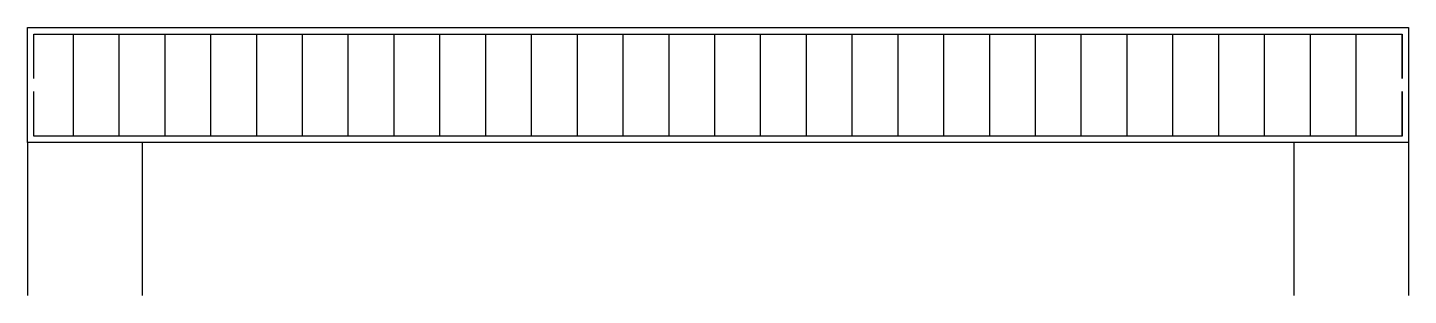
# Model space of a CAD drawing. Header units: millimetres. Extents: x 6235 to 48037, y -18077 to 8615.
# Drawn here: x 42612 to 48037, y 3502 to 4552 of the extents above; entities that cross this region are included whole.
import ezdxf

# ---------------------------------------------------------------- set-up
doc = ezdxf.new("R2010")
doc.units = ezdxf.units.MM
doc.header["$LTSCALE"] = 0.25

msp = doc.modelspace()

# ---------------------------------------------------------------- linework, layer by layer
for p, q in [((42611.622, 4551.51), (48036.622, 4551.51)), ((42611.622, 4101.51), (42611.622, 4551.51)), ((42636.622, 4526.51), (48011.622, 4526.51)), ((42636.622, 4351.51), (42636.622, 4526.51)), ((42791.622, 4126.51), (42791.622, 4526.51)), ((42971.622, 4126.51), (42971.622, 4526.51)), ((43151.622, 4126.51), (43151.622, 4526.51)), ((43331.622, 4126.51), (43331.622, 4526.51)), ((43511.622, 4126.51), (43511.622, 4526.51)), ((43691.622, 4126.51), (43691.622, 4526.51)), ((43871.622, 4126.51), (43871.622, 4526.51)), ((44051.622, 4126.51), (44051.622, 4526.51)), ((44231.622, 4126.51), (44231.622, 4526.51)), ((44411.622, 4126.51), (44411.622, 4526.51)), ((44591.622, 4126.51), (44591.622, 4526.51)), ((44771.622, 4126.51), (44771.622, 4526.51)), ((44951.622, 4126.51), (44951.622, 4526.51)), ((45131.622, 4126.51), (45131.622, 4526.51)), ((45311.622, 4126.51), (45311.622, 4526.51)), ((45491.622, 4126.51), (45491.622, 4526.51)), ((45671.622, 4126.51), (45671.622, 4526.51)), ((45851.622, 4126.51), (45851.622, 4526.51)), ((46031.622, 4126.51), (46031.622, 4526.51)), ((46211.622, 4126.51), (46211.622, 4526.51)), ((46391.622, 4126.51), (46391.622, 4526.51)), ((46571.622, 4126.51), (46571.622, 4526.51)), ((46751.622, 4126.51), (46751.622, 4526.51)), ((46931.622, 4126.51), (46931.622, 4526.51)), ((47111.622, 4126.51), (47111.622, 4526.51)), ((47291.622, 4126.51), (47291.622, 4526.51)), ((47471.622, 4126.51), (47471.622, 4526.51)), ((47651.622, 4126.51), (47651.622, 4526.51)), ((47831.622, 4126.51), (47831.622, 4526.51)), ((48011.622, 4526.51), (48011.622, 4351.51)), ((48011.622, 4351.51), (48011.622, 4526.51)), ((48036.622, 4551.51), (48036.622, 4101.51)), ((42636.622, 4126.51), (42636.622, 4301.51)), ((48011.622, 4126.51), (48011.622, 4301.51)), ((48011.622, 4301.51), (48011.622, 4126.51)), ((48011.622, 4126.51), (42636.622, 4126.51)), ((48036.622, 4101.51), (42611.622, 4101.51)), ((42611.622, 4101.51), (42611.622, 3701.51)), ((43061.622, 4101.51), (43061.622, 3701.51)), ((47586.622, 4101.51), (47586.622, 3501.51)), ((48036.622, 4101.51), (48036.622, 3501.51)), ((42611.622, 3701.51), (42611.622, 3501.51)), ((43061.622, 3701.51), (43061.622, 3501.51))]:
    msp.add_line(p, q)

doc.saveas('drawing.dxf')
